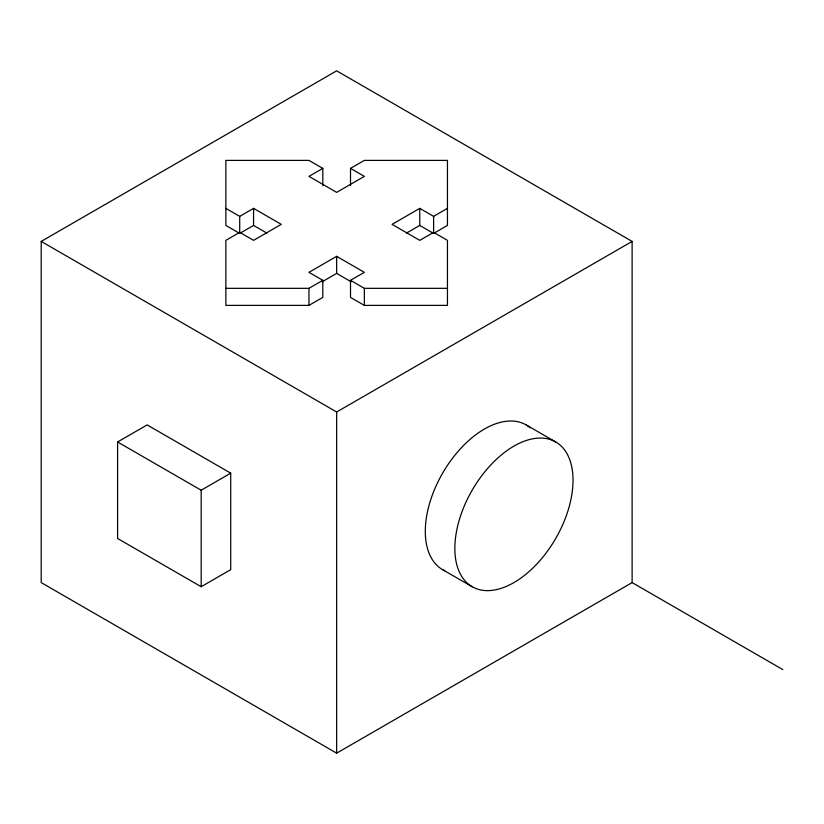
<?xml version="1.0" encoding="UTF-8"?>
<svg xmlns="http://www.w3.org/2000/svg" width="824" height="824" viewBox="0 0 824 824"><rect width="100%" height="100%" fill="white"/><g stroke="black" fill="none" stroke-linecap="round" stroke-linejoin="round"><path stroke-width="1.24" d="M41.2 241.411L336.656 70.833L632.121 241.411L632.121 582.589L336.656 753.167L41.2 582.589L41.2 241.411L336.656 412L632.121 241.411M225.858 208.369L239.712 216.362L253.565 208.369L281.262 224.355L253.565 240.351L239.712 232.358L225.858 240.351L225.858 305.385L308.959 305.385L322.812 297.392L322.812 280.325L308.959 272.332L336.656 256.346L364.363 272.332L350.509 280.325L350.509 297.392L364.363 305.385L447.453 305.385L447.453 240.351L433.609 232.358L419.756 240.351L392.059 224.355L419.756 208.369L433.609 216.362L447.453 208.369M322.812 185.441L322.812 168.384L308.959 176.377L336.656 192.373L364.363 176.377L350.509 168.384L350.509 185.441M350.509 168.384L364.363 160.392L447.453 160.392L447.453 225.426L433.609 233.419M266.852 233.099L253.565 225.426L239.712 233.419L225.858 225.426L225.858 160.392L308.959 160.392L322.812 168.384M225.858 288.328L308.959 288.328L322.812 280.325M322.256 281.715L336.656 273.403L351.065 281.715M406.459 233.099L419.756 225.426L432.538 232.801M117.595 441.973L147.146 424.916L230.71 473.161L230.71 569.662L201.169 586.719L117.595 538.474L117.595 441.973L201.169 490.228L230.71 473.161M350.509 280.325L364.363 288.328L447.453 288.328M526.176 424.916L555.716 441.973A83.564 48.245 -60 0 1 529.224 571.423A83.564 48.245 -60 0 1 456.857 529.647A83.564 48.245 -60 0 1 555.716 441.973M632.121 582.589L782.8 669.582M442.601 569.662L472.152 586.719M433.609 216.362L433.609 232.203M419.756 208.369L419.756 225.426M364.363 288.328L364.363 305.385M336.656 256.346L336.656 273.403M336.656 412L336.656 753.167M308.959 288.328L308.959 305.385M253.565 208.369L253.565 225.426M239.712 216.362L239.712 232.203M201.169 490.228L201.169 586.719M444.836 570.816A83.564 48.245 -60 0 1 443.714 471.276A83.564 48.245 -60 0 1 530.306 427.831"/></g></svg>
